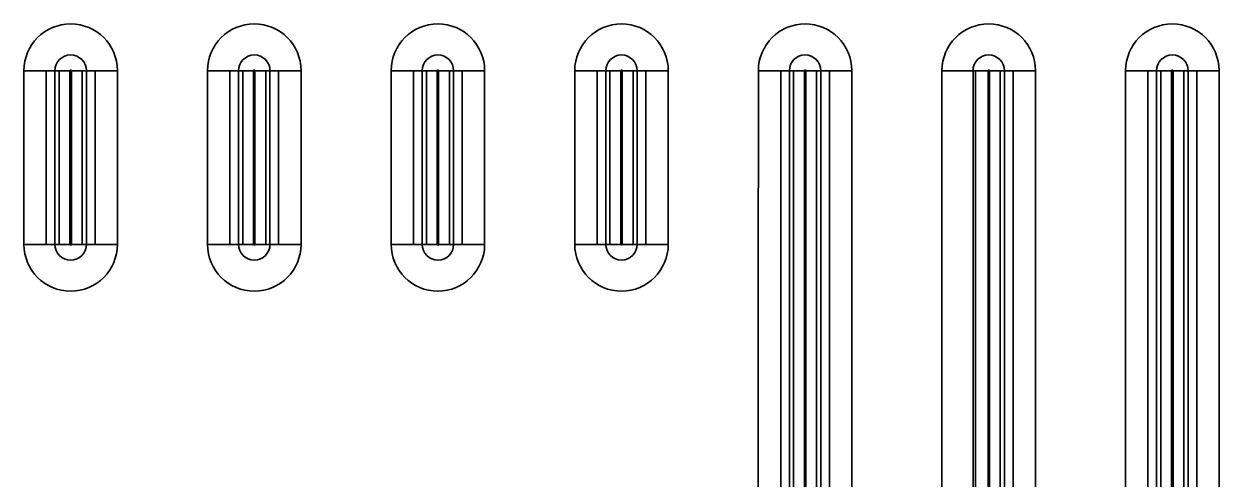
# Model space of a CAD drawing. Header units: millimetres. Extents: x -13 to 1082, y 396 to 866.
# Drawn here: x 235.6 to 353.3, y 712.6 to 757.4 of the extents above; entities that cross this region are included whole.
import ezdxf

# ---------------------------------------------------------------- set-up
doc = ezdxf.new("R2010")
doc.units = ezdxf.units.MM
doc.layers.add('10', color=7, linetype='Continuous', true_color=0xffffff)

msp = doc.modelspace()

# ---------------------------------------------------------------- linework, layer by layer
at = {"layer": '10', "color": 7, "linetype": 'Continuous', "lineweight": 35}
for p, q in [((235.569, 752.754), (238.626, 752.754)), ((235.569, 752.754), (235.569, 735.669)), ((237.772, 735.669), (237.772, 752.754)), ((238.626, 735.669), (238.626, 752.754)), ((238.626, 752.754), (240.108, 752.754)), ((239.04, 752.754), (239.04, 735.669)), ((240.108, 735.669), (240.108, 752.754)), ((240.242, 752.754), (240.242, 735.669)), ((240.242, 752.754), (241.724, 752.754)), ((241.31, 735.669), (241.31, 752.754)), ((241.724, 752.754), (241.724, 735.669)), ((241.724, 752.754), (244.781, 752.754)), ((242.578, 752.754), (242.578, 735.669)), ((244.781, 735.669), (244.781, 752.754)), ((253.659, 752.754), (253.659, 735.669)), ((253.659, 752.754), (256.716, 752.754)), ((255.862, 735.669), (255.862, 752.754)), ((256.716, 735.669), (256.716, 752.754)), ((256.716, 752.754), (258.198, 752.754)), ((257.13, 752.754), (257.13, 735.669)), ((258.198, 735.669), (258.198, 752.754)), ((258.332, 752.754), (258.332, 735.669)), ((258.332, 752.754), (259.814, 752.754)), ((259.4, 735.669), (259.4, 752.754)), ((259.814, 752.754), (259.814, 735.669)), ((259.814, 752.754), (262.871, 752.754)), ((260.668, 752.754), (260.668, 735.669)), ((262.871, 735.669), (262.871, 752.754)), ((271.749, 752.754), (271.749, 735.669)), ((271.749, 752.754), (274.806, 752.754)), ((273.952, 735.669), (273.952, 752.754)), ((274.806, 735.669), (274.806, 752.754)), ((274.806, 752.754), (276.288, 752.754)), ((275.22, 752.754), (275.22, 735.669)), ((276.288, 735.669), (276.288, 752.754)), ((276.422, 752.754), (276.422, 735.669)), ((276.422, 752.754), (277.904, 752.754)), ((277.49, 735.669), (277.49, 752.754)), ((277.904, 752.754), (277.904, 735.669)), ((277.904, 752.754), (280.961, 752.754)), ((278.758, 752.754), (278.758, 735.669)), ((280.961, 735.669), (280.961, 752.754)), ((289.839, 752.754), (292.896, 752.754)), ((289.839, 752.754), (289.839, 735.669)), ((292.042, 735.669), (292.042, 752.754)), ((292.896, 735.669), (292.896, 752.754)), ((292.896, 752.754), (294.378, 752.754)), ((293.31, 752.754), (293.31, 735.669)), ((294.378, 735.669), (294.378, 752.754)), ((294.512, 752.754), (294.512, 735.669)), ((294.512, 752.754), (295.994, 752.754)), ((295.58, 735.669), (295.58, 752.754)), ((295.994, 752.754), (295.994, 735.669)), ((295.994, 752.754), (299.051, 752.754)), ((296.848, 752.754), (296.848, 735.669)), ((299.051, 735.669), (299.051, 752.754)), ((307.929, 752.754), (310.986, 752.754)), ((310.132, 709.412), (310.132, 752.754)), ((310.986, 752.754), (312.468, 752.754)), ((310.986, 709.092), (310.986, 752.754)), ((311.4, 752.754), (311.4, 708.925)), ((312.468, 708.348), (312.468, 752.754)), ((312.602, 752.754), (314.084, 752.754)), ((312.602, 752.754), (312.602, 708.266)), ((313.67, 707.539), (313.67, 752.754)), ((314.084, 752.754), (314.084, 707.194)), ((314.084, 752.754), (317.141, 752.754)), ((314.938, 752.754), (314.938, 706.442)), ((317.141, 703.22), (317.141, 752.754)), ((326.019, 752.754), (329.076, 752.754)), ((329.076, 752.754), (330.558, 752.754)), ((329.076, 607.029), (329.076, 752.754)), ((329.322, 607.029), (329.322, 752.754)), ((330.558, 607.029), (330.558, 752.754)), ((330.692, 752.754), (332.174, 752.754)), ((330.692, 752.754), (330.692, 607.029)), ((331.76, 607.029), (331.76, 752.754)), ((332.174, 752.754), (332.174, 607.029)), ((332.174, 752.754), (335.231, 752.754)), ((333.028, 752.754), (333.028, 607.029)), ((335.231, 607.029), (335.231, 752.754)), ((344.109, 752.754), (347.166, 752.754)), ((344.109, 752.754), (344.109, 606.963)), ((346.312, 610.918), (346.312, 752.754)), ((347.166, 752.754), (348.648, 752.754)), ((347.166, 752.754), (347.166, 611.345)), ((347.58, 752.754), (347.58, 611.381)), ((348.648, 611.417), (348.648, 752.754)), ((348.782, 752.754), (348.782, 611.417)), ((348.782, 752.754), (350.264, 752.754)), ((349.85, 611.381), (349.85, 752.754)), ((350.264, 752.754), (350.264, 611.345)), ((350.264, 752.754), (353.321, 752.754)), ((351.118, 752.754), (351.118, 610.918)), ((353.321, 606.963), (353.321, 752.754)), ((238.626, 735.669), (235.569, 735.669)), ((240.108, 735.669), (238.626, 735.669)), ((241.724, 735.669), (240.242, 735.669)), ((244.781, 735.669), (241.724, 735.669)), ((256.716, 735.669), (253.659, 735.669)), ((258.198, 735.669), (256.716, 735.669)), ((259.814, 735.669), (258.332, 735.669)), ((262.871, 735.669), (259.814, 735.669)), ((274.806, 735.669), (271.749, 735.669)), ((276.288, 735.669), (274.806, 735.669)), ((277.904, 735.669), (276.422, 735.669)), ((280.961, 735.669), (277.904, 735.669)), ((292.896, 735.669), (289.839, 735.669)), ((294.378, 735.669), (292.896, 735.669)), ((295.994, 735.669), (294.512, 735.669)), ((299.051, 735.669), (295.994, 735.669))]:
    msp.add_line(p, q, dxfattribs=at)
for centre, radius, start, end in [((240.175, 752.754), 4.606, 0, 180), ((258.265, 752.754), 4.606, 0, 180), ((276.355, 752.754), 4.606, 0, 180), ((294.445, 752.754), 4.606, 0, 180), ((312.535, 752.754), 4.606, 0, 180), ((330.625, 752.754), 4.606, 0, 180), ((348.715, 752.754), 4.606, 0, 180), ((240.175, 752.754), 1.549, 0, 180), ((258.265, 752.754), 1.549, 0, 180), ((276.355, 752.754), 1.549, 0, 180), ((294.445, 752.754), 1.549, 0, 180), ((312.535, 752.754), 1.549, 0, 180), ((330.625, 752.754), 1.549, 0, 180), ((348.715, 752.754), 1.549, 0, 180), ((240.175, 752.754), 0.0669, 0, 180), ((258.265, 752.754), 0.0669, 0, 180), ((276.355, 752.754), 0.0669, 0, 180), ((294.445, 752.754), 0.0669, 0, 180), ((312.535, 752.754), 0.0669, 0, 180), ((330.625, 752.754), 0.0669, 0, 180), ((348.715, 752.754), 0.0669, 0, 180), ((240.175, 735.669), 4.606, 180, 0), ((240.175, 735.669), 1.549, 180, 0), ((240.175, 735.669), 0.0669, 180, 0), ((258.265, 735.669), 4.606, 180, 0), ((258.265, 735.669), 1.549, 180, 0), ((258.265, 735.669), 0.0669, 180, 0), ((276.355, 735.669), 4.606, 180, 0), ((276.355, 735.669), 1.549, 180, 0), ((276.355, 735.669), 0.0669, 180, 0), ((294.445, 735.669), 4.606, 180, 0), ((294.445, 735.669), 1.549, 180, 0), ((294.445, 735.669), 0.0669, 180, 0)]:
    msp.add_arc(centre, radius, start, end, dxfattribs=at)
for points in [[(307.929, 752.754), (307.925, 738.271), (307.922, 723.789), (307.918, 709.307)], [(326.019, 752.754), (326.013, 730.187), (326.007, 707.62), (326, 685.053)]]:
    msp.add_open_spline(points, degree=3, dxfattribs=at)

doc.saveas('drawing.dxf')
